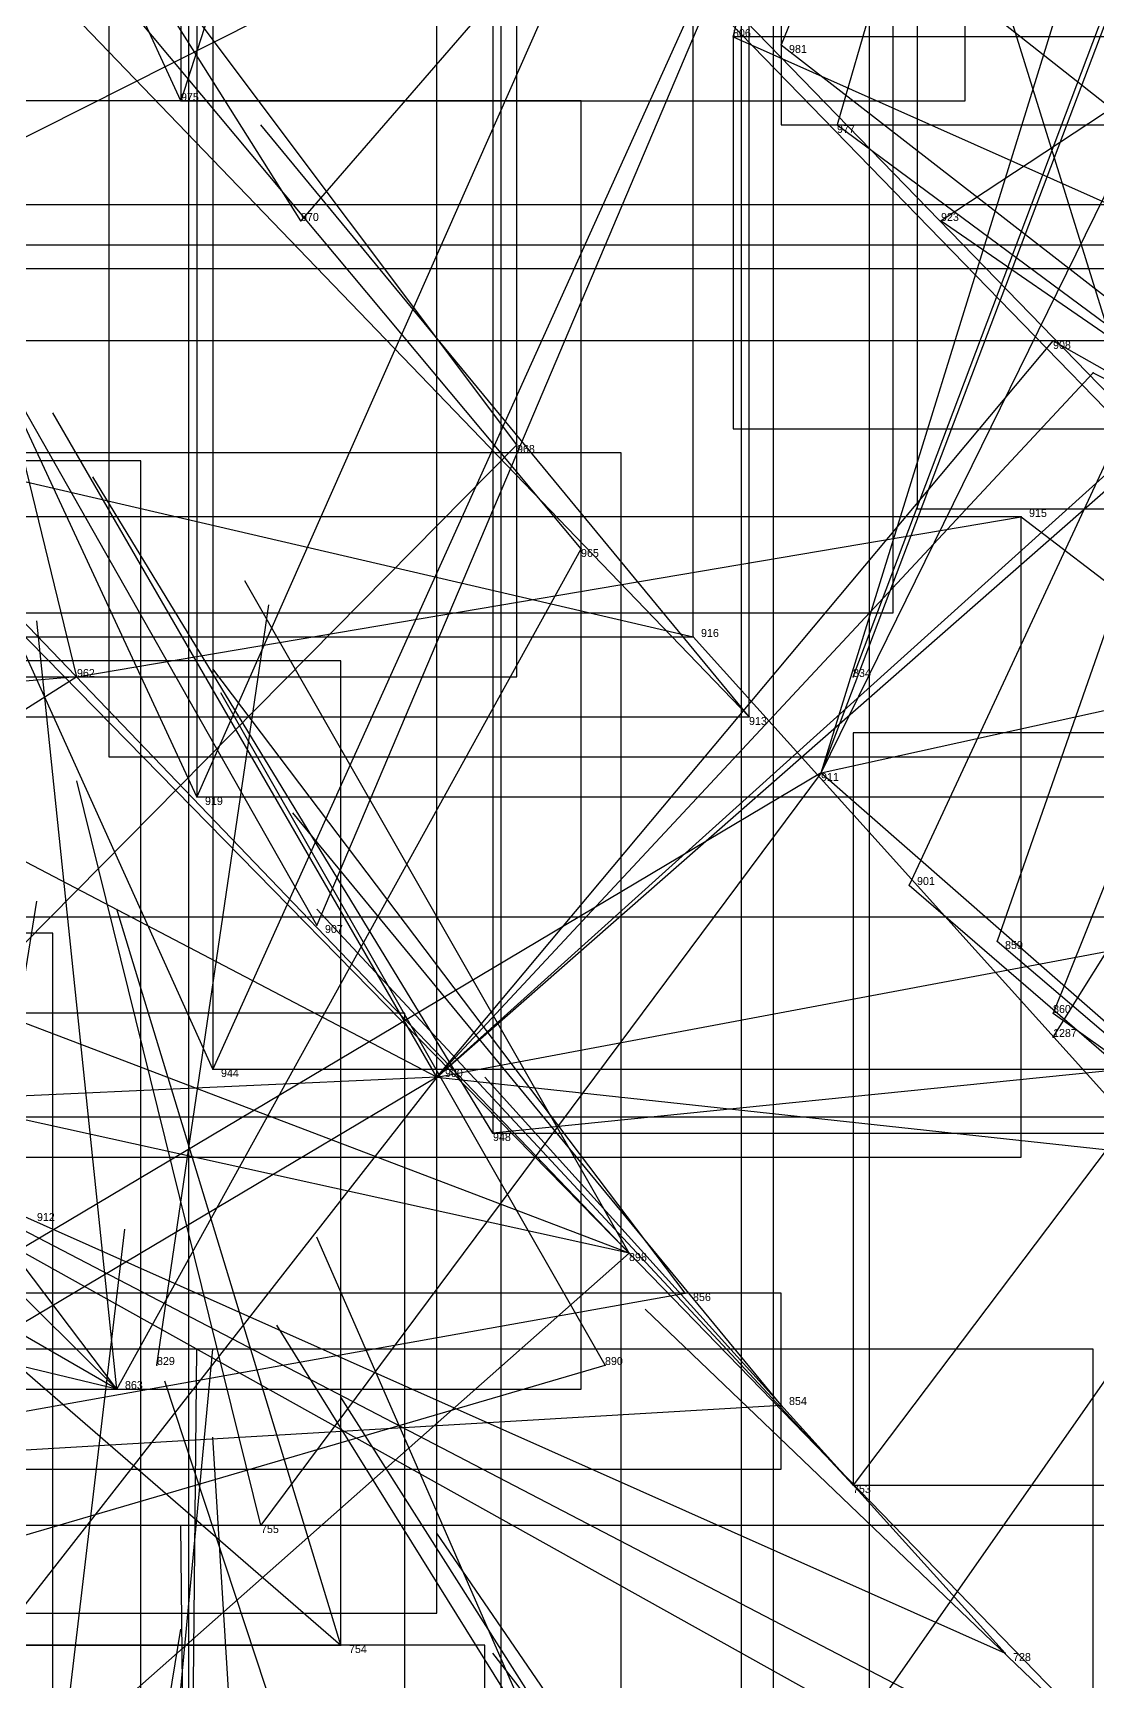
# Model space of a CAD drawing. Extents: x 59.1 to 70.8, y 600.3 to 605.1.
# Drawn here: x 68.2785 to 68.4115, y 601.4915 to 601.6975 of the extents above; entities that cross this region are included whole.
import ezdxf

# ---------------------------------------------------------------- set-up
doc = ezdxf.new("R2010")
doc.units = 0
for name, color, linetype in [('Clients', 3, 'CONTINUOUS'), ('Facilities', 3, 'CONTINUOUS'), ('Facilities_lines', 3, 'CONTINUOUS'), ('Min_max_boxes', 1, 'CONTINUOUS'), ('Normals', 1, 'CONTINUOUS'), ('Source_points', 5, 'CONTINUOUS'), ('Text', 3, 'CONTINUOUS')]:
    doc.layers.add(name, color=color, linetype=linetype)

msp = doc.modelspace()

# ---------------------------------------------------------------- linework, layer by layer
at = {"layer": 'Clients', "color": 5}
for p in [(68.372, 601.696, 446.565), (68.297, 601.689, 446.738), (68.379, 601.686, 446.508), (68.312, 601.674, 446.68), (68.392, 601.674, 446.448), (68.406, 601.659, 446.391), (68.411, 601.655, 446.333), (68.339, 601.646, 446.563), (68.402, 601.637, 446.406), (68.347, 601.633, 446.506), (68.361, 601.622, 446.445), (68.368, 601.612, 446.387), (68.299, 601.602, 446.477), (68.388, 601.591, 446.27), (68.314, 601.586, 446.417), (68.399, 601.584, 446.212), (68.406, 601.575, 446.153), (68.301, 601.568, 446.461), (68.336, 601.56, 446.303), (68.36, 601.54, 446.185), (68.35, 601.531, 446.277), (68.372, 601.526, 446.128), (68.381, 601.516, 446.068), (68.307, 601.511, 446.187), (68.317, 601.496, 446.129), (68.4, 601.495, 445.954)]:
    msp.add_point(p, dxfattribs=at)
at = {"layer": 'Facilities', "color": 3}
for p in [(68.366, 601.697, 445.684), (68.284, 601.617, 446.535), (68.381, 601.617, 445.296), (68.377, 601.605, 446.328), (68.406, 601.572, 445.329), (68.329, 601.567, 446.36), (68.353, 601.545, 446.245), (68.294, 601.531, 445.103), (68.289, 601.528, 446.243)]:
    msp.add_point(p, dxfattribs=at)
at = {"layer": 'Facilities_lines', "color": 3}
for p, q in [((68.357, 601.876, 447.104), (68.297, 601.689, 446.738)), ((68.454, 601.528, 445.628), (68.371, 601.795, 446.123)), ((68.407, 601.782, 446.52), (68.372, 601.696, 446.565)), ((68.407, 601.782, 446.52), (68.379, 601.686, 446.508)), ((68.376, 601.776, 446.702), (68.299, 601.602, 446.477)), ((68.389, 601.763, 446.641), (68.301, 601.568, 446.461)), ((68.389, 601.763, 446.641), (68.312, 601.674, 446.68)), ((68.389, 601.763, 446.641), (68.314, 601.586, 446.417)), ((68.241, 601.744, 446.915), (68.368, 601.612, 446.387)), ((68.377, 601.605, 446.328), (68.417, 601.734, 446.408)), ((68.377, 601.605, 446.328), (68.424, 601.729, 446.347)), ((68.219, 601.655, 446.695), (68.346, 601.719, 446.741)), ((68.377, 601.605, 446.328), (68.433, 601.719, 446.289)), ((68.442, 601.707, 446.23), (68.388, 601.591, 446.27)), ((68.442, 601.707, 446.23), (68.392, 601.674, 446.448)), ((68.442, 601.707, 446.23), (68.399, 601.584, 446.212)), ((68.366, 601.697, 445.684), (68.476, 601.648, 445.896)), ((68.289, 601.528, 446.243), (68.167, 601.689, 446.762)), ((68.447, 601.677, 446.068), (68.406, 601.575, 446.153)), ((68.353, 601.545, 446.245), (68.235, 601.668, 446.753)), ((68.329, 601.567, 446.36), (68.406, 601.659, 446.391)), ((68.329, 601.567, 446.36), (68.43, 601.658, 446.314)), ((68.219, 601.655, 446.695), (68.361, 601.622, 446.445)), ((68.329, 601.567, 446.36), (68.411, 601.655, 446.333)), ((68.254, 601.56, 446.36), (68.339, 601.646, 446.563)), ((68.329, 601.567, 446.36), (68.419, 601.646, 446.274)), ((68.353, 601.545, 446.245), (68.256, 601.644, 446.593)), ((68.329, 601.567, 446.36), (68.197, 601.636, 446.64)), ((68.284, 601.617, 446.535), (68.402, 601.637, 446.406)), ((68.289, 601.528, 446.243), (68.347, 601.633, 446.506)), ((68.175, 601.619, 446.523), (68.317, 601.496, 446.129)), ((68.377, 601.605, 446.328), (68.445, 601.62, 446.097)), ((68.284, 601.617, 446.535), (68.16, 601.607, 446.464)), ((68.284, 601.617, 446.535), (68.189, 601.557, 446.346)), ((68.289, 601.528, 446.243), (68.203, 601.613, 446.476)), ((68.452, 601.61, 445.921), (68.381, 601.516, 446.068)), ((68.377, 601.605, 446.328), (68.256, 601.533, 446.349)), ((68.377, 601.605, 446.328), (68.307, 601.511, 446.187)), ((68.289, 601.528, 446.243), (68.157, 601.604, 446.401)), ((68.353, 601.545, 446.245), (68.232, 601.591, 446.524)), ((68.329, 601.567, 446.36), (68.457, 601.591, 446.063)), ((68.36, 601.454, 445.953), (68.453, 601.587, 445.985)), ((68.353, 601.545, 446.245), (68.217, 601.575, 446.464)), ((68.415, 601.568, 446.095), (68.336, 601.56, 446.303)), ((68.329, 601.567, 446.36), (68.198, 601.561, 446.407)), ((68.329, 601.567, 446.36), (68.208, 601.495, 446.176)), ((68.329, 601.567, 446.36), (68.229, 601.439, 446.003)), ((68.329, 601.567, 446.36), (68.421, 601.557, 446.039)), ((68.247, 601.562, 445.181), (68.437, 601.456, 445.073)), ((68.254, 601.56, 446.36), (68.4, 601.495, 445.954)), ((68.254, 601.56, 446.36), (68.425, 601.471, 445.777)), ((68.289, 601.528, 446.243), (68.18, 601.554, 446.243)), ((68.353, 601.545, 446.245), (68.24, 601.445, 446.062)), ((68.353, 601.545, 446.245), (68.452, 601.443, 445.544)), ((68.237, 601.518, 446.293), (68.36, 601.54, 446.185)), ((68.234, 601.497, 446.13), (68.35, 601.531, 446.277)), ((68.237, 601.518, 446.293), (68.372, 601.526, 446.128))]:
    msp.add_line(p, q, dxfattribs=at)
at = {"layer": 'Min_max_boxes', "color": 1}
for p, q in [((68.288, 602.09, 445.862), (68.288, 601.607, 445.862)), ((68.288, 602.09, 447.04), (68.288, 601.607, 447.04)), ((68.299, 601.98, 446.286), (68.299, 601.602, 446.286)), ((68.299, 601.98, 447.065), (68.299, 601.602, 447.065)), ((68.337, 601.949, 445.486), (68.337, 601.441, 445.486)), ((68.337, 601.949, 446.599), (68.337, 601.441, 446.599)), ((68.297, 601.932, 446.738), (68.297, 601.689, 446.738)), ((68.297, 601.932, 447.104), (68.297, 601.689, 447.104)), ((68.395, 601.689, 446.738), (68.395, 601.932, 446.738)), ((68.395, 601.689, 447.104), (68.395, 601.932, 447.104)), ((68.368, 601.612, 446.387), (68.368, 601.926, 446.387)), ((68.368, 601.612, 447.292), (68.368, 601.926, 447.292)), ((68.372, 601.927, 446.131), (68.372, 601.686, 446.131)), ((68.372, 601.927, 446.565), (68.372, 601.686, 446.565)), ((68.386, 601.625, 446.582), (68.386, 601.899, 446.582)), ((68.386, 601.625, 447.238), (68.386, 601.899, 447.238)), ((68.367, 601.885, 445.721), (68.367, 601.462, 445.721)), ((68.367, 601.885, 446.462), (68.367, 601.462, 446.462)), ((68.389, 601.848, 446.214), (68.389, 601.638, 446.214)), ((68.389, 601.848, 446.759), (68.389, 601.638, 446.759)), ((68.301, 601.83, 446.417), (68.301, 601.568, 446.417)), ((68.301, 601.83, 446.68), (68.301, 601.568, 446.68)), ((68.371, 601.795, 445.079), (68.371, 601.203, 445.079)), ((68.371, 601.795, 446.123), (68.371, 601.203, 446.123)), ((68.361, 601.622, 446.445), (68.361, 601.785, 446.445)), ((68.361, 601.622, 446.924), (68.361, 601.785, 446.924)), ((68.339, 601.617, 445.485), (68.339, 601.769, 445.485)), ((68.339, 601.617, 445.899), (68.339, 601.769, 445.899)), ((68.329, 601.5, 445.538), (68.329, 601.762, 445.538)), ((68.329, 601.5, 446.081), (68.329, 601.762, 446.081)), ((68.336, 601.752, 446.095), (68.336, 601.56, 446.095)), ((68.336, 601.752, 446.444), (68.336, 601.56, 446.444)), ((68.383, 601.712, 445.665), (68.383, 601.405, 445.665)), ((68.383, 601.712, 446.627), (68.383, 601.405, 446.627)), ((68.298, 601.415, 445.822), (68.298, 601.71, 445.822)), ((68.298, 601.415, 446.71), (68.298, 601.71, 446.71)), ((68.476, 601.697, 445.684), (68.366, 601.697, 445.684)), ((68.366, 601.697, 445.684), (68.366, 601.648, 445.684)), ((68.476, 601.697, 445.896), (68.366, 601.697, 445.896)), ((68.366, 601.697, 445.896), (68.366, 601.648, 445.896)), ((68.366, 601.697, 445.684), (68.366, 601.697, 445.896)), ((68.347, 601.689, 446.243), (68.157, 601.689, 446.243)), ((68.347, 601.689, 446.762), (68.157, 601.689, 446.762)), ((68.297, 601.689, 446.738), (68.395, 601.689, 446.738)), ((68.297, 601.689, 447.104), (68.395, 601.689, 447.104)), ((68.297, 601.689, 446.738), (68.297, 601.689, 447.104)), ((68.347, 601.528, 446.243), (68.347, 601.689, 446.243)), ((68.347, 601.528, 446.762), (68.347, 601.689, 446.762)), ((68.347, 601.689, 446.243), (68.347, 601.689, 446.762)), ((68.395, 601.689, 446.738), (68.395, 601.689, 447.104)), ((68.372, 601.686, 446.131), (68.421, 601.686, 446.131)), ((68.372, 601.686, 446.565), (68.421, 601.686, 446.565)), ((68.372, 601.686, 446.131), (68.372, 601.686, 446.565)), ((68.425, 601.676, 445.777), (68.151, 601.676, 445.777)), ((68.425, 601.676, 446.703), (68.151, 601.676, 446.703)), ((68.239, 601.671, 445.913), (68.443, 601.671, 445.913)), ((68.239, 601.671, 446.82), (68.443, 601.671, 446.82)), ((68.452, 601.668, 445.544), (68.217, 601.668, 445.544)), ((68.452, 601.668, 446.753), (68.217, 601.668, 446.753)), ((68.457, 601.659, 446.003), (68.197, 601.659, 446.003)), ((68.457, 601.659, 446.64), (68.197, 601.659, 446.64)), ((68.366, 601.648, 445.684), (68.476, 601.648, 445.684)), ((68.366, 601.648, 445.896), (68.476, 601.648, 445.896)), ((68.366, 601.648, 445.684), (68.366, 601.648, 445.896)), ((68.352, 601.645, 445.558), (68.109, 601.645, 445.558)), ((68.352, 601.645, 446.338), (68.109, 601.645, 446.338)), ((68.292, 601.644, 445.505), (68.111, 601.644, 445.505)), ((68.292, 601.644, 446.303), (68.111, 601.644, 446.303)), ((68.292, 601.372, 445.505), (68.292, 601.644, 445.505)), ((68.292, 601.372, 446.303), (68.292, 601.644, 446.303)), ((68.292, 601.644, 445.505), (68.292, 601.644, 446.303)), ((68.352, 601.314, 445.558), (68.352, 601.645, 445.558)), ((68.352, 601.314, 446.338), (68.352, 601.645, 446.338)), ((68.352, 601.645, 445.558), (68.352, 601.645, 446.338)), ((68.389, 601.638, 446.214), (68.427, 601.638, 446.214)), ((68.389, 601.638, 446.759), (68.427, 601.638, 446.759)), ((68.389, 601.638, 446.214), (68.389, 601.638, 446.759)), ((68.402, 601.637, 446.346), (68.16, 601.637, 446.346)), ((68.402, 601.637, 446.535), (68.16, 601.637, 446.535)), ((68.402, 601.557, 446.346), (68.402, 601.637, 446.346)), ((68.402, 601.557, 446.535), (68.402, 601.637, 446.535)), ((68.402, 601.637, 446.346), (68.402, 601.637, 446.535)), ((68.092, 601.625, 446.582), (68.386, 601.625, 446.582)), ((68.092, 601.625, 447.238), (68.386, 601.625, 447.238)), ((68.386, 601.625, 446.582), (68.386, 601.625, 447.238)), ((68.097, 601.622, 446.445), (68.361, 601.622, 446.445)), ((68.097, 601.622, 446.924), (68.361, 601.622, 446.924)), ((68.361, 601.622, 446.445), (68.361, 601.622, 446.924)), ((68.317, 601.619, 446.129), (68.175, 601.619, 446.129)), ((68.317, 601.619, 446.523), (68.175, 601.619, 446.523)), ((68.317, 601.496, 446.129), (68.317, 601.619, 446.129)), ((68.317, 601.496, 446.523), (68.317, 601.619, 446.523)), ((68.317, 601.619, 446.129), (68.317, 601.619, 446.523)), ((68.153, 601.617, 445.485), (68.339, 601.617, 445.485)), ((68.153, 601.617, 445.899), (68.339, 601.617, 445.899)), ((68.339, 601.617, 445.485), (68.339, 601.617, 445.899)), ((68.117, 601.612, 446.387), (68.368, 601.612, 446.387)), ((68.117, 601.612, 447.292), (68.368, 601.612, 447.292)), ((68.368, 601.612, 446.387), (68.368, 601.612, 447.292)), ((68.452, 601.61, 445.921), (68.381, 601.61, 445.921)), ((68.381, 601.61, 445.921), (68.381, 601.516, 445.921)), ((68.452, 601.61, 446.068), (68.381, 601.61, 446.068)), ((68.381, 601.61, 446.068), (68.381, 601.516, 446.068)), ((68.381, 601.61, 445.921), (68.381, 601.61, 446.068)), ((68.288, 601.607, 445.862), (68.459, 601.607, 445.862)), ((68.288, 601.607, 447.04), (68.459, 601.607, 447.04)), ((68.288, 601.607, 445.862), (68.288, 601.607, 447.04)), ((68.299, 601.602, 446.286), (68.432, 601.602, 446.286)), ((68.299, 601.602, 447.065), (68.432, 601.602, 447.065)), ((68.299, 601.602, 446.286), (68.299, 601.602, 447.065)), ((68.453, 601.587, 445.497), (68.22, 601.587, 445.497)), ((68.453, 601.587, 446.07), (68.22, 601.587, 446.07)), ((68.281, 601.585, 445.186), (68.099, 601.585, 445.186)), ((68.281, 601.585, 446.117), (68.099, 601.585, 446.117)), ((68.281, 601.313, 445.186), (68.281, 601.585, 445.186)), ((68.281, 601.313, 446.117), (68.281, 601.585, 446.117)), ((68.281, 601.585, 445.186), (68.281, 601.585, 446.117)), ((68.325, 601.575, 445.328), (68.12, 601.575, 445.328)), ((68.325, 601.575, 445.965), (68.12, 601.575, 445.965)), ((68.325, 601.209, 445.328), (68.325, 601.575, 445.328)), ((68.325, 601.209, 445.965), (68.325, 601.575, 445.965)), ((68.325, 601.575, 445.328), (68.325, 601.575, 445.965)), ((68.301, 601.568, 446.417), (68.42, 601.568, 446.417)), ((68.301, 601.568, 446.68), (68.42, 601.568, 446.68)), ((68.301, 601.568, 446.417), (68.301, 601.568, 446.68)), ((68.437, 601.562, 444.723), (68.175, 601.562, 444.723)), ((68.437, 601.562, 445.181), (68.175, 601.562, 445.181)), ((68.336, 601.56, 446.095), (68.444, 601.56, 446.095)), ((68.336, 601.56, 446.444), (68.444, 601.56, 446.444)), ((68.336, 601.56, 446.095), (68.336, 601.56, 446.444)), ((68.16, 601.557, 446.346), (68.402, 601.557, 446.346)), ((68.16, 601.557, 446.535), (68.402, 601.557, 446.535)), ((68.402, 601.557, 446.346), (68.402, 601.557, 446.535)), ((68.372, 601.54, 446.128), (68.237, 601.54, 446.128)), ((68.372, 601.54, 446.293), (68.237, 601.54, 446.293)), ((68.372, 601.518, 446.128), (68.372, 601.54, 446.128)), ((68.372, 601.518, 446.293), (68.372, 601.54, 446.293)), ((68.372, 601.54, 446.128), (68.372, 601.54, 446.293)), ((68.411, 601.533, 445.011), (68.152, 601.533, 445.011)), ((68.411, 601.533, 446.164), (68.152, 601.533, 446.164)), ((68.411, 601.154, 445.011), (68.411, 601.533, 445.011)), ((68.411, 601.154, 446.164), (68.411, 601.533, 446.164)), ((68.411, 601.533, 445.011), (68.411, 601.533, 446.164)), ((68.157, 601.528, 446.243), (68.347, 601.528, 446.243)), ((68.157, 601.528, 446.762), (68.347, 601.528, 446.762)), ((68.347, 601.528, 446.243), (68.347, 601.528, 446.762)), ((68.237, 601.518, 446.128), (68.372, 601.518, 446.128)), ((68.237, 601.518, 446.293), (68.372, 601.518, 446.293)), ((68.372, 601.518, 446.128), (68.372, 601.518, 446.293)), ((68.381, 601.516, 445.921), (68.452, 601.516, 445.921)), ((68.381, 601.516, 446.068), (68.452, 601.516, 446.068)), ((68.381, 601.516, 445.921), (68.381, 601.516, 446.068)), ((68.256, 601.511, 446.097), (68.445, 601.511, 446.097)), ((68.256, 601.511, 446.408), (68.445, 601.511, 446.408)), ((68.119, 601.5, 445.538), (68.329, 601.5, 445.538)), ((68.119, 601.5, 446.081), (68.329, 601.5, 446.081)), ((68.329, 601.5, 445.538), (68.329, 601.5, 446.081)), ((68.335, 601.496, 445.458), (68.136, 601.496, 445.458)), ((68.335, 601.496, 446.052), (68.136, 601.496, 446.052)), ((68.175, 601.496, 446.129), (68.317, 601.496, 446.129)), ((68.175, 601.496, 446.523), (68.317, 601.496, 446.523)), ((68.317, 601.496, 446.129), (68.317, 601.496, 446.523)), ((68.335, 601.336, 445.458), (68.335, 601.496, 445.458)), ((68.335, 601.336, 446.052), (68.335, 601.496, 446.052)), ((68.335, 601.496, 445.458), (68.335, 601.496, 446.052))]:
    msp.add_line(p, q, dxfattribs=at)
at = {"layer": 'Normals', "color": 1}
for p, q in [((68.366, 601.697, 445.684), (68.388, 601.783, 445.639)), ((68.297, 601.689, 446.738), (68.257, 601.776, 446.71)), ((68.312, 601.674, 446.68), (68.261, 601.755, 446.651)), ((68.339, 601.646, 446.563), (68.282, 601.722, 446.533)), ((68.346, 601.719, 446.741), (68.414, 601.649, 446.764)), ((68.354, 601.713, 446.684), (68.421, 601.644, 446.71)), ((68.383, 601.712, 446.627), (68.459, 601.652, 446.651)), ((68.284, 601.617, 446.535), (68.262, 601.707, 446.498)), ((68.347, 601.633, 446.506), (68.286, 601.706, 446.475)), ((68.381, 601.617, 445.296), (68.415, 601.707, 445.269)), ((68.372, 601.696, 446.565), (68.448, 601.637, 446.592)), ((68.299, 601.602, 446.477), (68.26, 601.686, 446.44)), ((68.368, 601.612, 446.387), (68.307, 601.686, 446.36)), ((68.379, 601.686, 446.508), (68.456, 601.629, 446.536)), ((68.392, 601.674, 446.448), (68.472, 601.619, 446.473)), ((68.314, 601.586, 446.417), (68.268, 601.667, 446.382)), ((68.406, 601.659, 446.391), (68.491, 601.611, 446.414)), ((68.406, 601.572, 445.329), (68.458, 601.655, 445.309)), ((68.411, 601.655, 446.333), (68.499, 601.611, 446.351)), ((68.301, 601.568, 446.461), (68.263, 601.652, 446.423)), ((68.329, 601.567, 446.36), (68.281, 601.65, 446.332)), ((68.336, 601.56, 446.303), (68.286, 601.642, 446.274)), ((68.402, 601.637, 446.406), (68.478, 601.579, 446.435)), ((68.353, 601.545, 446.245), (68.305, 601.629, 446.221)), ((68.294, 601.531, 445.103), (68.308, 601.626, 445.075)), ((68.289, 601.528, 446.243), (68.279, 601.624, 446.217)), ((68.361, 601.622, 446.445), (68.425, 601.551, 446.475)), ((68.36, 601.54, 446.185), (68.301, 601.618, 446.164)), ((68.35, 601.531, 446.277), (68.302, 601.615, 446.252)), ((68.377, 601.605, 446.328), (68.449, 601.542, 446.358)), ((68.307, 601.511, 446.187), (68.284, 601.604, 446.158)), ((68.372, 601.526, 446.128), (68.311, 601.6, 446.101)), ((68.388, 601.591, 446.27), (68.461, 601.528, 446.295)), ((68.264, 601.496, 446.052), (68.279, 601.589, 446.018)), ((68.317, 601.496, 446.129), (68.289, 601.588, 446.1)), ((68.381, 601.516, 446.068), (68.314, 601.588, 446.051)), ((68.399, 601.584, 446.212), (68.474, 601.52, 446.229)), ((68.406, 601.575, 446.153), (68.486, 601.518, 446.17)), ((68.4, 601.495, 445.954), (68.335, 601.567, 445.929)), ((68.279, 601.455, 446.013), (68.29, 601.548, 445.978)), ((68.352, 601.46, 446.011), (68.314, 601.547, 445.98)), ((68.425, 601.471, 445.777), (68.355, 601.538, 445.753)), ((68.36, 601.454, 445.953), (68.309, 601.536, 445.927)), ((68.292, 601.438, 445.954), (68.301, 601.533, 445.925)), ((68.298, 601.439, 444.831), (68.299, 601.533, 444.797)), ((68.325, 601.438, 446.025), (68.295, 601.529, 445.996)), ((68.369, 601.445, 445.895), (68.317, 601.527, 445.87)), ((68.307, 601.425, 445.899), (68.301, 601.522, 445.874)), ((68.298, 601.415, 445.972), (68.297, 601.511, 445.943)), ((68.383, 601.431, 445.837), (68.329, 601.51, 445.807)), ((68.281, 601.402, 445.914), (68.297, 601.498, 445.89)), ((68.394, 601.42, 445.779), (68.336, 601.495, 445.749))]:
    msp.add_line(p, q, dxfattribs=at)
at = {"layer": 'Source_points', "color": 5}
for p in [(68.366, 601.697, 445.684), (68.372, 601.696, 446.565), (68.297, 601.689, 446.738), (68.379, 601.686, 446.508), (68.312, 601.674, 446.68), (68.392, 601.674, 446.448), (68.406, 601.659, 446.391), (68.411, 601.655, 446.333), (68.339, 601.646, 446.563), (68.402, 601.637, 446.406), (68.347, 601.633, 446.506), (68.361, 601.622, 446.445), (68.284, 601.617, 446.535), (68.381, 601.617, 445.296), (68.368, 601.612, 446.387), (68.377, 601.605, 446.328), (68.299, 601.602, 446.477), (68.388, 601.591, 446.27), (68.314, 601.586, 446.417), (68.399, 601.584, 446.212), (68.406, 601.575, 446.153), (68.406, 601.572, 445.329), (68.301, 601.568, 446.461), (68.329, 601.567, 446.36), (68.336, 601.56, 446.303), (68.353, 601.545, 446.245), (68.36, 601.54, 446.185), (68.294, 601.531, 445.103), (68.35, 601.531, 446.277), (68.289, 601.528, 446.243), (68.372, 601.526, 446.128), (68.381, 601.516, 446.068), (68.307, 601.511, 446.187), (68.317, 601.496, 446.129), (68.4, 601.495, 445.954)]:
    msp.add_point(p, dxfattribs=at)

# ---------------------------------------------------------------- texts
at = {"layer": 'Text', "color": 3}
for s, p in [('806', (68.366, 601.697, 445.684)), ('981', (68.373, 601.695, 446.565)), ('975', (68.297, 601.689, 446.738)), ('977', (68.379, 601.685, 446.508)), ('970', (68.312, 601.674, 446.68)), ('923', (68.392, 601.674, 446.448)), ('908', (68.406, 601.658, 446.391)), ('968', (68.339, 601.645, 446.563)), ('915', (68.403, 601.637, 446.406)), ('965', (68.347, 601.632, 446.506)), ('916', (68.362, 601.622, 446.445)), ('962', (68.284, 601.617, 446.535)), ('834', (68.381, 601.617, 445.296)), ('913', (68.368, 601.611, 446.387)), ('911', (68.377, 601.604, 446.328)), ('919', (68.3, 601.601, 446.477)), ('901', (68.389, 601.591, 446.27)), ('907', (68.315, 601.585, 446.417)), ('859', (68.4, 601.583, 446.212)), ('860', (68.406, 601.575, 446.153)), ('1287', (68.406, 601.572, 445.329)), ('944', (68.302, 601.567, 446.461)), ('900', (68.33, 601.567, 446.36)), ('948', (68.336, 601.559, 446.303)), ('912', (68.279, 601.549, 446.403)), ('898', (68.353, 601.544, 446.245)), ('856', (68.361, 601.539, 446.185)), ('829', (68.294, 601.531, 445.103)), ('890', (68.35, 601.531, 446.277)), ('863', (68.29, 601.528, 446.243)), ('854', (68.373, 601.526, 446.128)), ('753', (68.381, 601.515, 446.068)), ('755', (68.307, 601.51, 446.187)), ('754', (68.318, 601.495, 446.129)), ('728', (68.401, 601.494, 445.954))]:
    msp.add_text(s, height=0.001, dxfattribs=at).set_placement(p)

doc.saveas('drawing.dxf')
